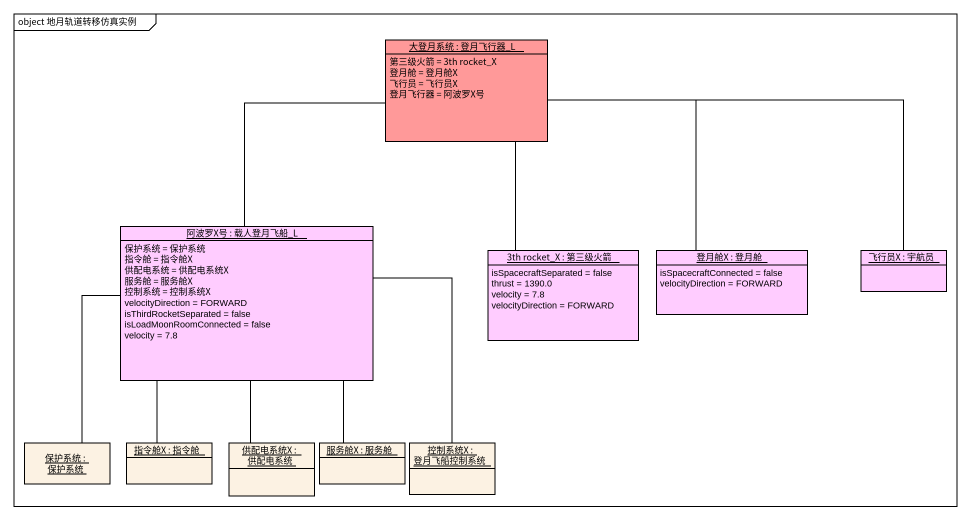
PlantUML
@startuml
mainframe object 地月轨道转移仿真实例
hide circle
hide empty members
object "大登月系统 : 登月飞行器_L" as 大登月系统 #FF9999 {
  第三级火箭 = 3th rocket_X
  登月舱 = 登月舱X
  飞行员 = 飞行员X
  登月飞行器 = 阿波罗X号
}
object "阿波罗X号 : 载人登月飞船_L" as 阿波罗X号 #FFCCFF {
  保护系统 = 保护系统
  指令舱 = 指令舱X
  供配电系统 = 供配电系统X
  服务舱 = 服务舱X
  控制系统 = 控制系统X
  velocityDirection = FORWARD
  isThirdRocketSeparated = false
  isLoadMoonRoomConnected = false
  velocity = 7.8
}
object "3th rocket_X : 第三级火箭" as o3th_rocket_X #FFCCFF {
  isSpacecraftSeparated = false
  thrust = 1390.0
  velocity = 7.8
  velocityDirection = FORWARD
}
object "登月舱X : 登月舱" as 登月舱X #FFCCFF {
  isSpacecraftConnected = false
  velocityDirection = FORWARD
}
object "飞行员X : 宇航员" as 飞行员X #FFCCFF
object "保护系统 : 保护系统" as 保护系统
object "指令舱X : 指令舱" as 指令舱X
object "供配电系统X : 供配电系统" as 供配电系统X
object "服务舱X : 服务舱" as 服务舱X
object "控制系统X : 登月飞船控制系统" as 控制系统X
大登月系统 -- 阿波罗X号
大登月系统 -- o3th_rocket_X
大登月系统 -- 登月舱X
大登月系统 -right- 飞行员X
阿波罗X号 -- 保护系统
阿波罗X号 -- 指令舱X
阿波罗X号 -- 供配电系统X
阿波罗X号 -- 服务舱X
阿波罗X号 -- 控制系统X
@enduml
